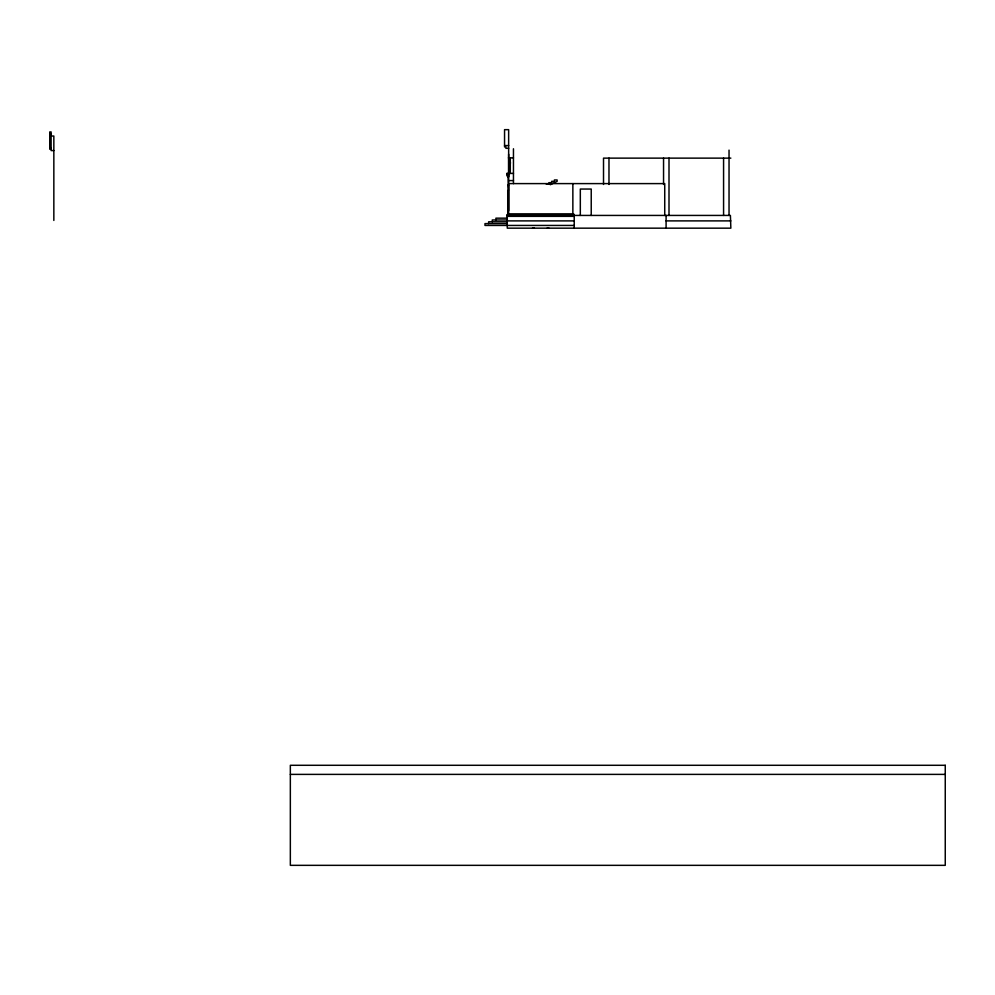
<?xml version="1.0" encoding="UTF-8"?>
<svg xmlns="http://www.w3.org/2000/svg" width="995" height="995" viewBox="0 0 995 995"><rect width="100%" height="100%" fill="white"/><g stroke="black" fill="none" stroke-linecap="round" stroke-linejoin="round"><path stroke-width="1.49" d="M550.297 184.734L557.125 181.326L557.125 179.958L554.402 179.958L554.402 181.326L551.665 181.326L551.665 182.682L548.942 182.682L548.942 184.05L546.205 184.05M507.276 215.43L730.405 215.43L730.852 228.166L507.276 228.166L507.276 214.522L508.644 214.074L508.644 129.661L504.552 129.661L504.552 146.937L505.908 146.937L505.908 148.305L508.644 148.305M508.644 173.416L509.738 173.23L508.42 173.416M51.118 136.029L53.842 136.029L53.842 220.442M504.552 145.581L508.644 145.581M49.75 147.845L51.118 147.845M51.118 149.213L49.75 149.213L49.75 131.937L51.118 131.937L51.118 150.581L53.842 150.581M508.644 154.213L508.644 175.456M508.42 157.857L513.457 157.857M509.738 158.13L510.46 158.13M730.852 158.13L603.517 158.13L603.517 184.461M509.738 162.819L510.46 162.819M509.738 163.081L510.46 163.081M509.738 172.956L510.46 172.956M513.457 173.416L506.828 173.416L506.828 174.324L508.644 174.324M508.644 175.779L507.102 175.779L507.189 173.416M508.644 176.501L507.549 176.501L507.462 174.324M507.823 176.501L508.644 176.961L508.184 176.501M508.644 180.592L513.457 180.592M508.644 183.602L664.735 183.602L664.735 215.43M508.644 185.095L507.91 185.095L508.37 190.468L507.736 190.468L507.736 214.074L572.859 214.074L574.227 214.522L574.227 228.166M508.644 185.331L508.644 210.753M507.276 214.522L574.227 214.522M507.276 215.89L574.227 215.89M507.276 216.338L574.227 216.338M507.276 218.166L495.908 218.166L495.908 219.982M507.276 219.982L492.264 219.982L492.264 221.798M507.276 220.89L574.227 220.89M666.09 220.89L730.852 220.89M507.276 221.798L488.632 221.798L488.632 223.614M507.276 223.614L484.988 223.614L484.988 225.442L574.227 225.442M290.341 774.384L945.25 774.384M508.159 176.936L508.283 185.095M729.036 150.121L729.036 215.43M723.576 158.13L723.576 215.43M669.001 158.13L669.001 215.43M666.09 215.43L666.09 228.166M663.553 158.13L663.553 184.461M608.977 158.13L608.977 184.461M591.229 215.43L591.229 189.05L580.321 189.05L580.321 215.43M572.859 183.602L572.859 214.074M548.942 228.166L547.113 228.166M534.39 228.166L532.561 228.166M513.457 148.765L513.457 183.602M510.286 157.857L510.286 173.416M509.913 158.13L509.913 162.819M509.913 163.081L509.913 172.956M509.738 157.857L509.738 173.416M507.91 175.779L507.91 176.501M49.75 133.293A1.368 1.368 0 0 1 51.118 134.661M945.25 765.292L290.341 765.292L290.341 865.339L945.25 865.339L945.25 765.292"/></g></svg>
